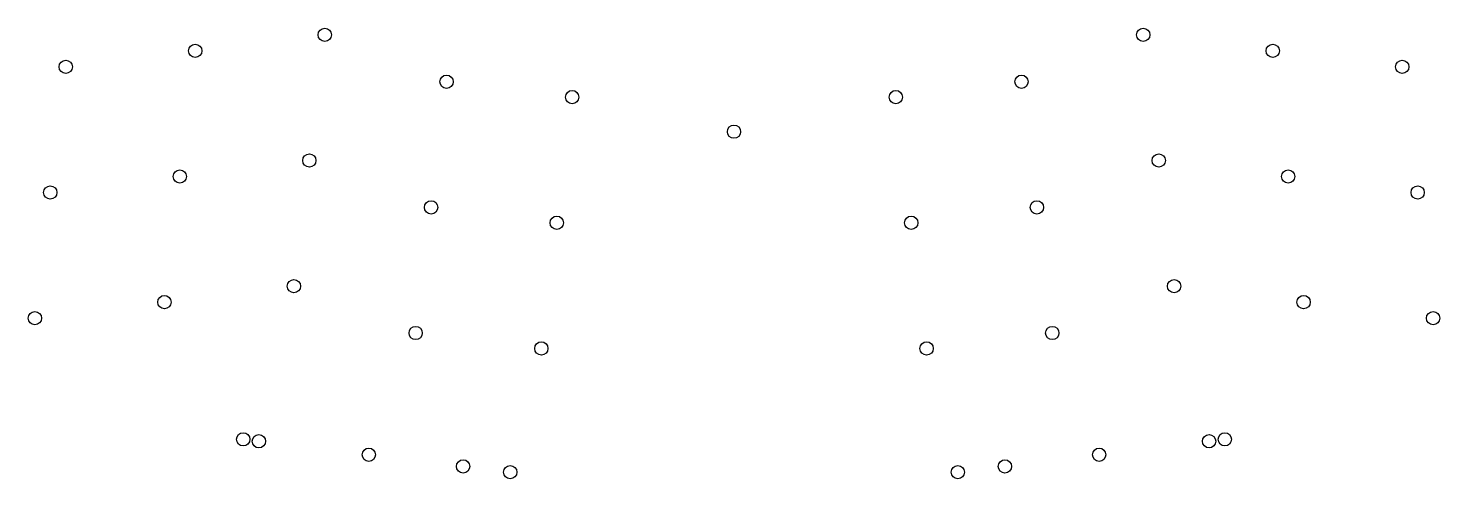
# Model space of a CAD drawing. Header units: millimetres. Extents: x 106 to 318, y -138 to -70.
import ezdxf

# ---------------------------------------------------------------- set-up
doc = ezdxf.new("R2010")
doc.units = ezdxf.units.MM

msp = doc.modelspace()

# ---------------------------------------------------------------- linework, layer by layer
for centre in [(150.54, -71.25), (273.7, -71.25), (131.05, -73.66), (293.19, -73.66), (111.56, -76.06), (312.68, -76.06), (168.87, -78.3), (255.38, -78.3), (187.77, -80.62), (236.47, -80.62), (212.12, -85.82), (148.22, -90.16), (276.03, -90.16), (128.73, -92.57), (295.51, -92.57), (109.24, -94.97), (315, -94.97), (166.54, -97.21), (257.7, -97.21), (185.45, -99.53), (238.79, -99.53), (145.9, -109.07), (278.35, -109.07), (126.41, -111.47), (297.84, -111.47), (106.92, -113.88), (317.32, -113.88), (164.22, -116.12), (260.02, -116.12), (183.13, -118.44), (241.11, -118.44), (138.27, -132.12), (140.63, -132.41), (283.61, -132.41), (285.98, -132.12), (157.17, -134.44), (267.07, -134.44), (171.36, -136.19), (252.89, -136.19), (178.45, -137.06), (245.8, -137.06)]:
    msp.add_circle(centre, 1)

doc.saveas('drawing.dxf')
